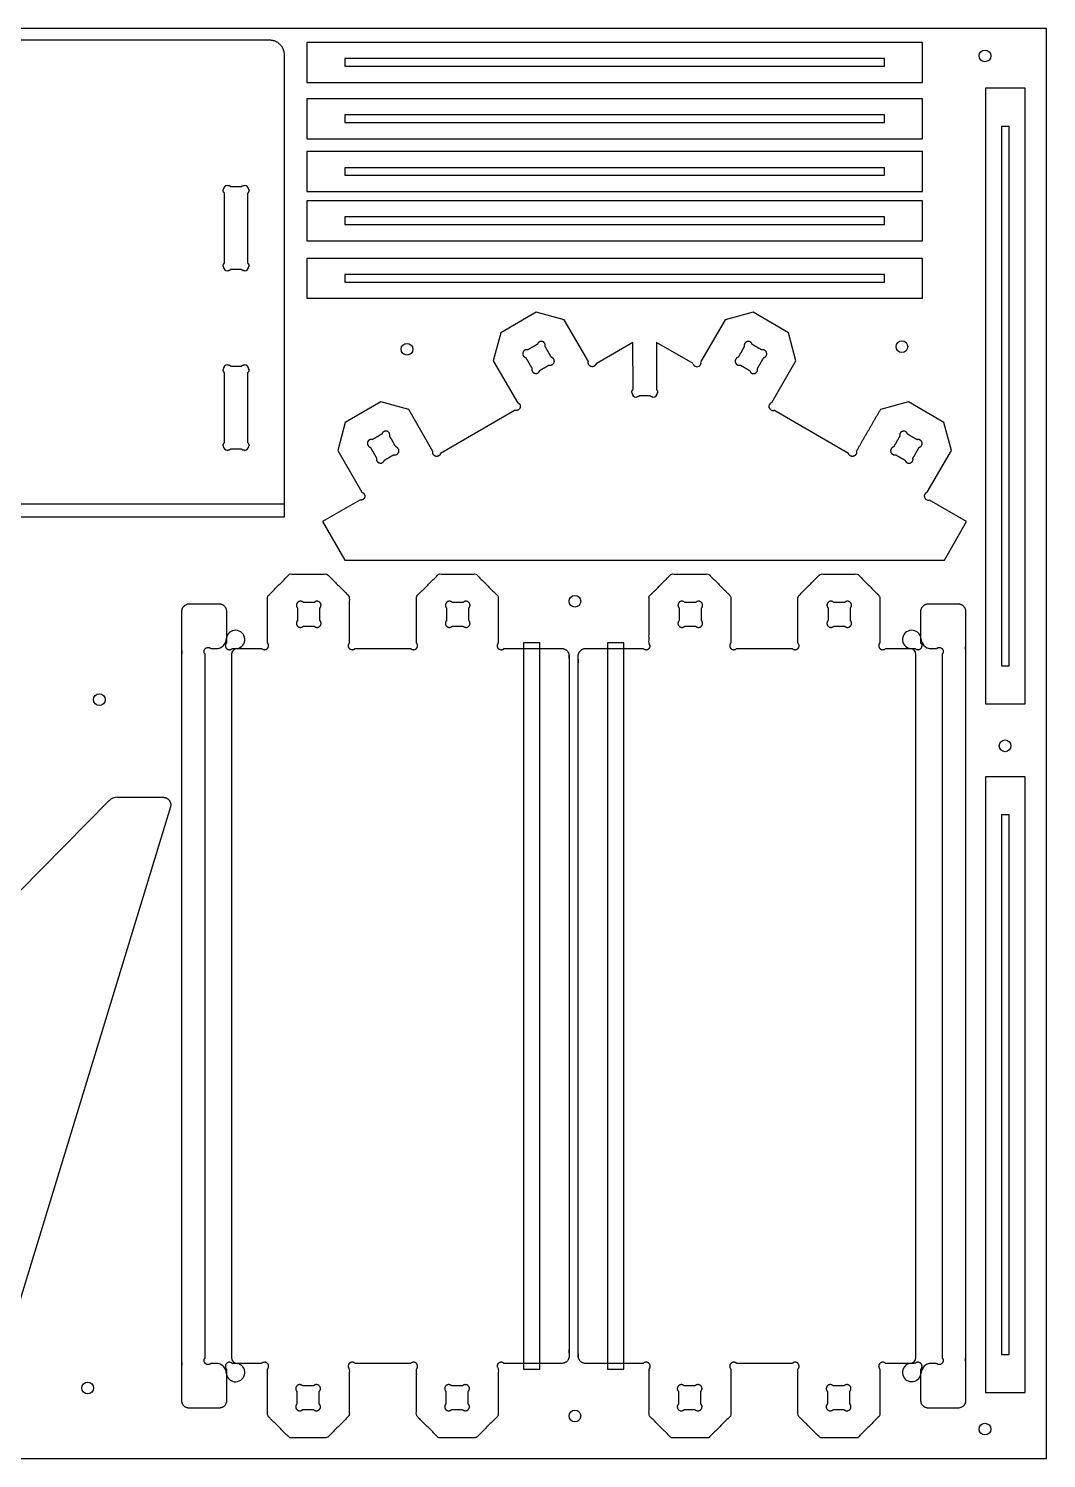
# Model space of a CAD drawing. Header units: millimetres. Extents: x 0 to 2438, y 0 to 1219.
# Drawn here: x 1571 to 2438, y 0 to 1219 of the extents above; entities that cross this region are included whole.
import ezdxf

# ---------------------------------------------------------------- set-up
doc = ezdxf.new("R2010")
doc.units = ezdxf.units.MM
doc.header["$MEASUREMENT"] = 0
for name, color, linetype, true_color in [('Angled Pocket Top', 3, 'Continuous', 0x00ff00), ('Board Fixings', 6, 'Continuous', 0xff00ff), ('Pockets 10mm', 5, 'Continuous', 0x0000ff), ('Pockets 5mm', 4, 'Continuous', 0x00ffff), ('Profile - inside', 30, 'Continuous', 0xff7f00), ('Profile - outside', 18, 'Continuous', 0x000000), ('Stock Perimeter', 1, 'Continuous', 0xff0007)]:
    doc.layers.add(name, color=color, linetype=linetype, true_color=true_color)

msp = doc.modelspace()

# ---------------------------------------------------------------- linework, layer by layer
at = {"layer": 'Angled Pocket Top'}
msp.add_line((1039.5, 814), (1788.8, 814), dxfattribs=at)
at = {"layer": 'Board Fixings'}
for centre in [(2386, 1195.9), (2315.2, 948), (1893.3, 945.8), (2036.4, 730.9), (1631, 647), (2403.2, 607.6), (1621, 60), (2036.4, 36.2), (2386, 25)]:
    msp.add_circle(centre, 5, dxfattribs=at)
at = {"layer": 'Pockets 10mm'}
for p, q in [((1721.3, 85.8), (1721.3, 685.7)), ((1726.2, 690.5), (1730.4, 690.5)), ((1743.6, 685.5), (1743.6, 86)), ((2327.1, 86), (2327.1, 685.6)), ((2340.4, 690.5), (2344.6, 690.5)), ((2349.4, 685.7), (2349.4, 85.9)), ((1730.4, 81), (1726.2, 81)), ((2344.6, 81), (2340.4, 81))]:
    msp.add_line(p, q, dxfattribs=at)
for points in [[(2006.5, 695.3), (1992.6, 695.3), (1992.6, 76.2), (2006.5, 76.2), (2006.5, 695.3)], [(2064.3, 76.2), (2078.1, 76.2), (2078.1, 695.4), (2064.3, 695.4), (2064.3, 76.2)]]:
    msp.add_lwpolyline(points, dxfattribs=at)
for centre, radius, start, end in [((1730.4, 699.5), 9, 270.0677, 360), ((1747.1, 698.3), 7.86, 280.7441, 170.7674), ((2323.6, 698.3), 7.86, 9.2326, 259.2559), ((2340.4, 699.5), 9, 180, 269.9323), ((1748.6, 685.5), 5, 90, 180), ((2322.1, 685.6), 5, 0, 90), ((1748.6, 86), 5, 180, 270), ((2322.1, 86), 5, 270, 0), ((1730.4, 72), 9, 0, 89.9323), ((1747.1, 73.2), 7.86, 189.2326, 79.2559), ((2323.6, 73.3), 7.86, 100.7441, 350.7674), ((2340.4, 72), 9, 90.0677, 180)]:
    msp.add_arc(centre, radius, start, end, dxfattribs=at)
for points, weights, knots in [([(1721.3, 685.7), (1720.3, 686.7), (1720.3, 688.1), (1720.3, 691.5), (1723.7, 691.5), (1725.1, 691.5), (1726.2, 690.5)], [0.853553390593, 0.853553446071, 1, 0.707106781187, 1, 0.853553390593, 0.853553390593], [1917.8059293, 1917.8059293, 1917.8059293, 1917.9119581, 1917.9119581, 1918.1240156, 1918.1240156, 1918.2300443, 1918.2300443, 1918.2300443]), ([(2344.6, 690.5), (2345.6, 691.5), (2347, 691.5), (2350.4, 691.5), (2350.4, 688.1), (2350.4, 686.7), (2349.4, 685.7)], [0.853553390593, 0.853553390593, 1, 0.707106781187, 1, 0.853553446071, 0.853553390593], [1317.5507014, 1317.5507014, 1317.5507014, 1317.6567302, 1317.6567302, 1317.8687877, 1317.8687877, 1317.9748164, 1317.9748164, 1317.9748164]), ([(1726.2, 81), (1725.1, 80), (1723.7, 80), (1720.3, 80), (1720.3, 83.4), (1720.3, 84.8), (1721.3, 85.8)], [0.853553390593, 0.853553390593, 1, 0.707106781187, 1, 0.853553446071, 0.853553390593], [1317.5507014, 1317.5507014, 1317.5507014, 1317.6567302, 1317.6567302, 1317.8687877, 1317.8687877, 1317.9748164, 1317.9748164, 1317.9748164]), ([(2349.4, 85.9), (2350.4, 84.9), (2350.4, 83.4), (2350.4, 80), (2347, 80), (2345.6, 80), (2344.6, 81)], [0.853553390593, 0.853553446071, 1, 0.707106781187, 1, 0.853553390593, 0.853553390593], [1917.8059293, 1917.8059293, 1917.8059293, 1917.9119581, 1917.9119581, 1918.1240156, 1918.1240156, 1918.2300443, 1918.2300443, 1918.2300443])]:
    msp.add_rational_spline(points, weights, degree=2, knots=knots, dxfattribs=at)
at = {"layer": 'Pockets 5mm'}
for points in [[(1840.4, 1187.1), (2300.4, 1187.1), (2300.4, 1193.6), (1840.4, 1193.6), (1840.4, 1187.1)], [(1840.4, 1139.1), (2300.4, 1139.1), (2300.4, 1145.6), (1840.4, 1145.6), (1840.4, 1139.1)], [(2406.7, 675.8), (2406.7, 1135.8), (2400.2, 1135.8), (2400.2, 675.8), (2406.7, 675.8)], [(1840.4, 1094.1), (2300.4, 1094.1), (2300.4, 1100.6), (1840.4, 1100.6), (1840.4, 1094.1)], [(1840.4, 1052.1), (2300.4, 1052.1), (2300.4, 1058.6), (1840.4, 1058.6), (1840.4, 1052.1)], [(1840.4, 1003.1), (2300.4, 1003.1), (2300.4, 1009.6), (1840.4, 1009.6), (1840.4, 1003.1)], [(2406.7, 88.7), (2406.7, 548.7), (2400.2, 548.7), (2400.2, 88.7), (2406.7, 88.7)]]:
    msp.add_lwpolyline(points, dxfattribs=at)
at = {"layer": 'Profile - inside'}
for centre, radius, start, end in [((1740.4, 1081.6), 3.93, 90, 180), ((1754.6, 1081.6), 3.93, 0, 90), ((13946, 1049.1), 12208.5, 179.85968, 180.14032), ((-10450.9, 1049.1), 12208.5, 359.85968, 0.14032), ((1740.4, 1016.6), 3.93, 180, 270), ((1754.6, 1016.6), 3.93, 270, 0), ((1740.4, 928.5), 3.93, 90, 180), ((1754.6, 928.5), 3.93, 0, 90), ((13946, 896), 12208.5, 179.85968, 180.14032), ((-10450.9, 896), 12208.5, 359.85968, 0.14032), ((1740.4, 863.5), 3.93, 180, 270), ((1754.6, 863.5), 3.93, 270, 360)]:
    msp.add_arc(centre, radius, start, end, dxfattribs=at)
for points, weights in [([(1740.4, 1085.5), (1742.1, 1085.5), (1743, 1084.5)], [1, 0.853553390593, 0.853553390593]), ([(1752, 1084.5), (1753, 1085.5), (1754.6, 1085.5)], [0.853553390593, 0.853553390593, 1]), ([(1737.6, 1079), (1736.5, 1080), (1736.5, 1081.6)], [0.853553390593, 0.853553390593, 1]), ([(1758.6, 1081.6), (1758.6, 1080), (1757.5, 1079)], [1, 0.853553390593, 0.853553390593]), ([(1736.5, 1016.6), (1736.5, 1018.2), (1737.6, 1019.2)], [1, 0.853553390593, 0.853553390593]), ([(1743, 1013.8), (1742.1, 1012.7), (1740.4, 1012.7)], [0.853553390593, 0.853553390593, 1]), ([(1754.6, 1012.7), (1753, 1012.7), (1752, 1013.8)], [1, 0.853553390593, 0.853553390593]), ([(1757.5, 1019.2), (1758.6, 1018.2), (1758.6, 1016.6)], [0.853553390593, 0.853553390593, 1]), ([(1737.6, 925.9), (1736.5, 926.9), (1736.5, 928.5)], [0.853553390593, 0.853553390593, 1]), ([(1740.4, 932.4), (1742.1, 932.4), (1743, 931.4)], [1, 0.853553390593, 0.853553390593]), ([(1752, 931.4), (1753, 932.4), (1754.6, 932.4)], [0.853553390593, 0.853553390593, 1]), ([(1758.6, 928.5), (1758.6, 926.9), (1757.5, 925.9)], [1, 0.853553390593, 0.853553390593]), ([(1736.5, 863.5), (1736.5, 865.1), (1737.6, 866.1)], [1, 0.853553390593, 0.853553390593]), ([(1757.5, 866.1), (1758.6, 865.1), (1758.6, 863.5)], [0.853553390593, 0.853553390593, 1]), ([(1743, 860.7), (1742.1, 859.6), (1740.4, 859.6)], [0.853553390593, 0.853553390593, 1]), ([(1754.6, 859.6), (1753, 859.6), (1752, 860.7)], [1, 0.853553390593, 0.853553390593])]:
    msp.add_rational_spline(points, weights, degree=2, dxfattribs=at)
for points in [[(1743, 1084.5), (1747.5, 1084.5), (1752, 1084.5)], [(1752, 1013.8), (1747.5, 1013.7), (1743, 1013.8)], [(1743, 931.4), (1747.5, 931.4), (1752, 931.4)], [(1752, 860.7), (1747.5, 860.6), (1743, 860.7)]]:
    msp.add_open_spline(points, degree=2, dxfattribs=at)
for points, weights, knots in [([(2006.4, 927.7), (2005.8, 925.1), (2003.1, 925.1), (1999.7, 925.1), (1999.7, 928.6), (1999.7, 929), (1999.8, 929.5), (1997.2, 934.1), (1994.5, 938.7), (1992, 939.3), (1992, 942), (1992, 945.4), (1995.4, 945.4), (1995.9, 945.4), (1996.3, 945.3), (2000.3, 947.6), (2004.4, 950), (2005.1, 952.5), (2007.7, 952.5), (2011.1, 952.5), (2011.1, 949.1), (2011.1, 948.6), (2011, 948.2), (2013.7, 943.6), (2016.3, 939), (2018.9, 938.3), (2018.9, 935.7), (2018.9, 932.2), (2015.4, 932.2), (2015, 932.2), (2014.5, 932.4), (2010.5, 930), (2006.4, 927.7)], [0.914869486848, 0.758792985367, 1, 0.707106781187, 1, 0.948313839792, 0.914869543755, 0.914869543755, 0.914869543755, 0.75879294122, 0.999999999881, 0.707106781103, 0.999999999881, 0.948313795623, 0.914869486631, 0.914869486631, 0.914869486631, 0.758792985187, 0.999999999763, 0.707106781019, 0.999999999763, 0.948313839567, 0.914869543538, 0.914869543538, 0.914869543538, 0.75879294104, 0.999999999644, 0.707106780935, 0.999999999644, 0.948313795398, 0.914869486414, 0.914869486414, 0.914869486414], [-0.810809, -0.810809, -0.810809, -0.636173, -0.636173, -0.424115, -0.424115, -0.386694, -0.386694, 0.031469, 0.031469, 0.206105, 0.206105, 0.418162, 0.418162, 0.455584, 0.455584, 0.823746, 0.823746, 0.998382, 0.998382, 1.21044, 1.21044, 1.247861, 1.247861, 1.666023, 1.666023, 1.840659, 1.840659, 2.052717, 2.052717, 2.090138, 2.090138, 2.4583, 2.4583, 2.4583]), ([(2006.4, 927.7), (2005.8, 925.1), (2003.1, 925.1), (1999.7, 925.1), (1999.7, 928.6), (1999.7, 929), (1999.8, 929.5), (1997.2, 934.1), (1994.5, 938.7), (1992, 939.3), (1992, 942), (1992, 945.4), (1995.4, 945.4), (1995.9, 945.4), (1996.3, 945.3), (2000.3, 947.6), (2004.4, 950), (2005.1, 952.5), (2007.7, 952.5), (2011.1, 952.5), (2011.1, 949.1), (2011.1, 948.6), (2011, 948.2), (2013.7, 943.6), (2016.3, 939), (2018.9, 938.3), (2018.9, 935.7), (2018.9, 932.2), (2015.4, 932.2), (2015, 932.2), (2014.5, 932.4), (2010.5, 930), (2006.4, 927.7)], [0.914869486848, 0.758792985367, 1, 0.707106781187, 1, 0.948313839792, 0.914869543755, 0.914869543755, 0.914869543755, 0.75879294122, 0.999999999881, 0.707106781103, 0.999999999881, 0.948313795623, 0.914869486631, 0.914869486631, 0.914869486631, 0.758792985187, 0.999999999763, 0.707106781019, 0.999999999763, 0.948313839567, 0.914869543538, 0.914869543538, 0.914869543538, 0.75879294104, 0.999999999644, 0.707106780935, 0.999999999644, 0.948313795398, 0.914869486414, 0.914869486414, 0.914869486414], [-0.810809, -0.810809, -0.810809, -0.636173, -0.636173, -0.424115, -0.424115, -0.386694, -0.386694, 0.031469, 0.031469, 0.206105, 0.206105, 0.418162, 0.418162, 0.455584, 0.455584, 0.823746, 0.823746, 0.998382, 0.998382, 1.21044, 1.21044, 1.247861, 1.247861, 1.666023, 1.666023, 1.840659, 1.840659, 2.052717, 2.052717, 2.090138, 2.090138, 2.4583, 2.4583, 2.4583]), ([(2177.4, 932.3), (2177, 932.1), (2176.5, 932.1), (2173.1, 932.1), (2173.1, 935.6), (2173.1, 938.2), (2175.6, 938.9), (2178.3, 943.5), (2180.9, 948.1), (2180.8, 948.5), (2180.8, 949), (2180.8, 952.4), (2184.3, 952.4), (2186.9, 952.4), (2187.6, 949.9), (2191.6, 947.5), (2195.7, 945.2), (2196.1, 945.3), (2196.6, 945.3), (2200, 945.3), (2200, 941.9), (2200, 939.2), (2197.4, 938.6), (2194.8, 934), (2192.1, 929.4), (2192.2, 928.9), (2192.2, 928.5), (2192.2, 925), (2188.8, 925), (2186.2, 925), (2185.5, 927.6), (2181.5, 929.9), (2177.4, 932.3)], [0.91482014996, 0.948275664524, 1, 0.707106781187, 1, 0.758831160664, 0.914820093039, 0.914820093039, 0.914820093039, 0.948275620551, 1.00000000012, 0.70710678127, 1.00000000012, 0.758831116669, 0.914820150176, 0.914820150176, 0.914820150176, 0.948275664748, 1.00000000024, 0.707106781353, 1.00000000024, 0.758831160843, 0.914820093255, 0.914820093255, 0.914820093255, 0.948275620774, 1.00000000035, 0.707106781437, 1.00000000035, 0.758831116848, 0.914820150392, 0.914820150392, 0.914820150392], [-0.673621, -0.673621, -0.673621, -0.636173, -0.636173, -0.424115, -0.424115, -0.249506, -0.249506, 0.168656, 0.168656, 0.206105, 0.206105, 0.418162, 0.418162, 0.592771, 0.592771, 0.960933, 0.960933, 0.998382, 0.998382, 1.21044, 1.21044, 1.385048, 1.385048, 1.80321, 1.80321, 1.840659, 1.840659, 2.052717, 2.052717, 2.227325, 2.227325, 2.595488, 2.595488, 2.595488]), ([(2177.4, 932.3), (2177, 932.1), (2176.5, 932.1), (2173.1, 932.1), (2173.1, 935.6), (2173.1, 938.2), (2175.6, 938.9), (2178.3, 943.5), (2180.9, 948.1), (2180.8, 948.5), (2180.8, 949), (2180.8, 952.4), (2184.3, 952.4), (2186.9, 952.4), (2187.6, 949.9), (2191.6, 947.5), (2195.7, 945.2), (2196.1, 945.3), (2196.6, 945.3), (2200, 945.3), (2200, 941.9), (2200, 939.2), (2197.4, 938.6), (2194.8, 934), (2192.1, 929.4), (2192.2, 928.9), (2192.2, 928.5), (2192.2, 925), (2188.8, 925), (2186.2, 925), (2185.5, 927.6), (2181.5, 929.9), (2177.4, 932.3)], [0.91482014996, 0.948275664524, 1, 0.707106781187, 1, 0.758831160664, 0.914820093039, 0.914820093039, 0.914820093039, 0.948275620551, 1.00000000012, 0.70710678127, 1.00000000012, 0.758831116669, 0.914820150176, 0.914820150176, 0.914820150176, 0.948275664748, 1.00000000024, 0.707106781353, 1.00000000024, 0.758831160843, 0.914820093255, 0.914820093255, 0.914820093255, 0.948275620774, 1.00000000035, 0.707106781437, 1.00000000035, 0.758831116848, 0.914820150392, 0.914820150392, 0.914820150392], [-0.673621, -0.673621, -0.673621, -0.636173, -0.636173, -0.424115, -0.424115, -0.249506, -0.249506, 0.168656, 0.168656, 0.206105, 0.206105, 0.418162, 0.418162, 0.592771, 0.592771, 0.960933, 0.960933, 0.998382, 0.998382, 1.21044, 1.21044, 1.385048, 1.385048, 1.80321, 1.80321, 1.840659, 1.840659, 2.052717, 2.052717, 2.227325, 2.227325, 2.595488, 2.595488, 2.595488]), ([(1874, 851.2), (1873.3, 848.7), (1870.7, 848.7), (1867.2, 848.7), (1867.2, 852.1), (1867.2, 852.5), (1867.3, 853), (1864.7, 857.6), (1862, 862.2), (1859.5, 862.8), (1859.5, 865.5), (1859.5, 868.9), (1862.9, 868.9), (1863.4, 868.9), (1863.8, 868.8), (1867.9, 871.1), (1871.9, 873.5), (1872.6, 876), (1875.2, 876), (1878.7, 876), (1878.7, 872.6), (1878.7, 872.1), (1878.5, 871.7), (1881.2, 867.1), (1883.8, 862.5), (1886.4, 861.8), (1886.4, 859.2), (1886.4, 855.8), (1883, 855.8), (1882.5, 855.8), (1882.1, 855.9), (1878, 853.5), (1874, 851.2)], [0.914850751442, 0.758807463705, 1, 0.707106781187, 1, 0.948299361465, 0.914850808354, 0.914850808354, 0.914850808354, 0.758807419548, 0.999999999882, 0.707106781103, 0.999999999882, 0.948299317285, 0.914850751226, 0.914850751226, 0.914850751226, 0.758807463525, 0.999999999763, 0.707106781019, 0.999999999763, 0.948299361241, 0.914850808138, 0.914850808138, 0.914850808138, 0.758807419368, 0.999999999645, 0.707106780935, 0.999999999645, 0.948299317061, 0.914850751009, 0.914850751009, 0.914850751009], [-0.810798, -0.810798, -0.810798, -0.636173, -0.636173, -0.424115, -0.424115, -0.386683, -0.386683, 0.031479, 0.031479, 0.206105, 0.206105, 0.418162, 0.418162, 0.455594, 0.455594, 0.823756, 0.823756, 0.998382, 0.998382, 1.21044, 1.21044, 1.247871, 1.247871, 1.666034, 1.666034, 1.840659, 1.840659, 2.052717, 2.052717, 2.090149, 2.090149, 2.458311, 2.458311, 2.458311]), ([(1874, 851.2), (1873.3, 848.7), (1870.7, 848.7), (1867.2, 848.7), (1867.2, 852.1), (1867.2, 852.5), (1867.3, 853), (1864.7, 857.6), (1862, 862.2), (1859.5, 862.8), (1859.5, 865.5), (1859.5, 868.9), (1862.9, 868.9), (1863.4, 868.9), (1863.8, 868.8), (1867.9, 871.1), (1871.9, 873.5), (1872.6, 876), (1875.2, 876), (1878.7, 876), (1878.7, 872.6), (1878.7, 872.1), (1878.5, 871.7), (1881.2, 867.1), (1883.8, 862.5), (1886.4, 861.8), (1886.4, 859.2), (1886.4, 855.8), (1883, 855.8), (1882.5, 855.8), (1882.1, 855.9), (1878, 853.5), (1874, 851.2)], [0.914850751442, 0.758807463705, 1, 0.707106781187, 1, 0.948299361465, 0.914850808354, 0.914850808354, 0.914850808354, 0.758807419548, 0.999999999882, 0.707106781103, 0.999999999882, 0.948299317285, 0.914850751226, 0.914850751226, 0.914850751226, 0.758807463525, 0.999999999763, 0.707106781019, 0.999999999763, 0.948299361241, 0.914850808138, 0.914850808138, 0.914850808138, 0.758807419368, 0.999999999645, 0.707106780935, 0.999999999645, 0.948299317061, 0.914850751009, 0.914850751009, 0.914850751009], [-0.810798, -0.810798, -0.810798, -0.636173, -0.636173, -0.424115, -0.424115, -0.386683, -0.386683, 0.031479, 0.031479, 0.206105, 0.206105, 0.418162, 0.418162, 0.455594, 0.455594, 0.823756, 0.823756, 0.998382, 0.998382, 1.21044, 1.21044, 1.247871, 1.247871, 1.666034, 1.666034, 1.840659, 1.840659, 2.052717, 2.052717, 2.090149, 2.090149, 2.458311, 2.458311, 2.458311]), ([(2309.9, 855.8), (2309.5, 855.7), (2309, 855.7), (2305.6, 855.7), (2305.6, 859.1), (2305.6, 861.7), (2308.1, 862.4), (2310.8, 867), (2313.4, 871.6), (2313.3, 872), (2313.3, 872.5), (2313.3, 875.9), (2316.7, 875.9), (2319.4, 875.9), (2320, 873.4), (2324.1, 871), (2328.1, 868.7), (2328.6, 868.8), (2329, 868.8), (2332.5, 868.8), (2332.5, 865.4), (2332.5, 862.7), (2329.9, 862.1), (2327.3, 857.5), (2324.6, 852.9), (2324.7, 852.4), (2324.7, 852), (2324.7, 848.6), (2321.3, 848.6), (2318.7, 848.6), (2318, 851.1), (2313.9, 853.4), (2309.9, 855.8)], [0.914798710914, 0.948259090015, 1, 0.707106781187, 1, 0.758847735186, 0.914798653987, 0.914798653987, 0.914798653987, 0.948259046029, 1.00000000012, 0.70710678127, 1.00000000012, 0.758847691177, 0.914798711129, 0.914798711129, 0.914798711129, 0.948259090238, 1.00000000024, 0.707106781353, 1.00000000024, 0.758847735364, 0.914798654202, 0.914798654202, 0.914798654202, 0.948259046253, 1.00000000035, 0.707106781436, 1.00000000035, 0.758847691356, 0.914798711345, 0.914798711345, 0.914798711345], [-0.673633, -0.673633, -0.673633, -0.636173, -0.636173, -0.424115, -0.424115, -0.249518, -0.249518, 0.168644, 0.168644, 0.206105, 0.206105, 0.418162, 0.418162, 0.592759, 0.592759, 0.960921, 0.960921, 0.998382, 0.998382, 1.21044, 1.21044, 1.385036, 1.385036, 1.803198, 1.803198, 1.840659, 1.840659, 2.052717, 2.052717, 2.227313, 2.227313, 2.595476, 2.595476, 2.595476]), ([(2309.9, 855.8), (2309.5, 855.7), (2309, 855.7), (2305.6, 855.7), (2305.6, 859.1), (2305.6, 861.7), (2308.1, 862.4), (2310.8, 867), (2313.4, 871.6), (2313.3, 872), (2313.3, 872.5), (2313.3, 875.9), (2316.7, 875.9), (2319.4, 875.9), (2320, 873.4), (2324.1, 871), (2328.1, 868.7), (2328.6, 868.8), (2329, 868.8), (2332.5, 868.8), (2332.5, 865.4), (2332.5, 862.7), (2329.9, 862.1), (2327.3, 857.5), (2324.6, 852.9), (2324.7, 852.4), (2324.7, 852), (2324.7, 848.6), (2321.3, 848.6), (2318.7, 848.6), (2318, 851.1), (2313.9, 853.4), (2309.9, 855.8)], [0.914798710914, 0.948259090015, 1, 0.707106781187, 1, 0.758847735186, 0.914798653987, 0.914798653987, 0.914798653987, 0.948259046029, 1.00000000012, 0.70710678127, 1.00000000012, 0.758847691177, 0.914798711129, 0.914798711129, 0.914798711129, 0.948259090238, 1.00000000024, 0.707106781353, 1.00000000024, 0.758847735364, 0.914798654202, 0.914798654202, 0.914798654202, 0.948259046253, 1.00000000035, 0.707106781436, 1.00000000035, 0.758847691356, 0.914798711345, 0.914798711345, 0.914798711345], [-0.673633, -0.673633, -0.673633, -0.636173, -0.636173, -0.424115, -0.424115, -0.249518, -0.249518, 0.168644, 0.168644, 0.206105, 0.206105, 0.418162, 0.418162, 0.592759, 0.592759, 0.960921, 0.960921, 0.998382, 0.998382, 1.21044, 1.21044, 1.385036, 1.385036, 1.803198, 1.803198, 1.840659, 1.840659, 2.052717, 2.052717, 2.227313, 2.227313, 2.595476, 2.595476, 2.595476]), ([(1799, 712), (1799, 713.5), (1800, 714.5), (1800, 719.8), (1800, 725.1), (1799, 726.1), (1799, 727.5), (1799, 730.9), (1802.4, 730.9), (1803.8, 730.9), (1804.8, 729.9), (1809.5, 729.9), (1814.2, 729.9), (1815.2, 730.9), (1816.6, 730.9), (1820, 730.9), (1820, 727.5), (1820, 726.1), (1819, 725.1), (1819, 719.8), (1819, 714.5), (1820, 713.5), (1820, 712), (1820, 708.6), (1816.6, 708.6), (1815.2, 708.6), (1814.2, 709.6), (1809.5, 709.6), (1804.8, 709.6), (1803.8, 708.6), (1802.4, 708.6), (1799, 708.6), (1799, 712)], [1, 0.853553446071, 0.853553390593, 0.853553390593, 0.853553390593, 0.853553328908, 1, 0.707106781187, 1, 0.853553385453, 0.853553390593, 0.853553390593, 0.853553390593, 0.853553430649, 1, 0.707106781187, 1, 0.85355344093, 0.853553390593, 0.853553390593, 0.853553390593, 0.853553370031, 1, 0.707106781187, 1, 0.853553390593, 0.853553390593, 0.853553390593, 0.853553390593, 0.853553390593, 1, 0.707106781187, 1], [-0.84823, -0.84823, -0.84823, -0.742201, -0.742201, -0.324039, -0.324039, -0.21801, -0.21801, -0.005953, -0.005953, 0.100076, 0.100076, 0.468238, 0.468238, 0.574267, 0.574267, 0.786325, 0.786325, 0.892353, 0.892353, 1.310516, 1.310516, 1.416544, 1.416544, 1.628602, 1.628602, 1.734631, 1.734631, 2.102793, 2.102793, 2.208822, 2.208822, 2.420879, 2.420879, 2.420879]), ([(1926, 712), (1926, 713.5), (1927, 714.5), (1927, 719.8), (1927, 725.1), (1926, 726.1), (1926, 727.5), (1926, 730.9), (1929.4, 730.9), (1930.8, 730.9), (1931.8, 729.9), (1936.5, 729.9), (1941.2, 729.9), (1942.2, 730.9), (1943.6, 730.9), (1947, 730.9), (1947, 727.5), (1947, 726.1), (1946, 725.1), (1946, 719.8), (1946, 714.5), (1947, 713.5), (1947, 712), (1947, 708.6), (1943.6, 708.6), (1942.2, 708.6), (1941.2, 709.6), (1936.5, 709.6), (1931.8, 709.6), (1930.8, 708.6), (1929.4, 708.6), (1926, 708.6), (1926, 712)], [1, 0.853553446071, 0.853553390593, 0.853553390593, 0.853553390593, 0.853553328908, 1, 0.707106781187, 1, 0.853553385453, 0.853553390593, 0.853553390593, 0.853553390593, 0.853553430649, 1, 0.707106781187, 1, 0.85355344093, 0.853553390593, 0.853553390593, 0.853553390593, 0.853553370031, 1, 0.707106781187, 1, 0.853553390593, 0.853553390593, 0.853553390593, 0.853553390593, 0.853553390593, 1, 0.707106781187, 1], [-0.84823, -0.84823, -0.84823, -0.742201, -0.742201, -0.324039, -0.324039, -0.21801, -0.21801, -0.005953, -0.005953, 0.100076, 0.100076, 0.468238, 0.468238, 0.574267, 0.574267, 0.786325, 0.786325, 0.892353, 0.892353, 1.310516, 1.310516, 1.416544, 1.416544, 1.628602, 1.628602, 1.734631, 1.734631, 2.102793, 2.102793, 2.208822, 2.208822, 2.420879, 2.420879, 2.420879]), ([(2130.1, 709.6), (2129.1, 708.6), (2127.7, 708.6), (2124.3, 708.6), (2124.3, 712), (2124.3, 713.5), (2125.3, 714.5), (2125.3, 719.8), (2125.3, 725.1), (2124.3, 726.1), (2124.3, 727.5), (2124.3, 730.9), (2127.7, 730.9), (2129.1, 730.9), (2130.1, 729.9), (2134.8, 729.9), (2139.5, 729.9), (2140.5, 730.9), (2141.9, 730.9), (2145.3, 730.9), (2145.3, 727.5), (2145.3, 726.1), (2144.3, 725.1), (2144.3, 719.8), (2144.3, 714.5), (2145.3, 713.5), (2145.3, 712), (2145.3, 708.6), (2141.9, 708.6), (2140.5, 708.6), (2139.5, 709.6), (2134.8, 709.6), (2130.1, 709.6)], [0.853553390593, 0.853553430649, 1, 0.707106781187, 1, 0.85355344093, 0.853553390593, 0.853553390593, 0.853553390593, 0.853553370031, 1, 0.707106781187, 1, 0.853553390593, 0.853553390593, 0.853553390593, 0.853553390593, 0.853553390593, 1, 0.707106781187, 1, 0.853553446071, 0.853553390593, 0.853553390593, 0.853553390593, 0.853553328908, 1, 0.707106781187, 1, 0.853553385453, 0.853553390593, 0.853553390593, 0.853553390593], [-0.742201, -0.742201, -0.742201, -0.636173, -0.636173, -0.424115, -0.424115, -0.318086, -0.318086, 0.100076, 0.100076, 0.206105, 0.206105, 0.418162, 0.418162, 0.524191, 0.524191, 0.892353, 0.892353, 0.998382, 0.998382, 1.21044, 1.21044, 1.316468, 1.316468, 1.734631, 1.734631, 1.840659, 1.840659, 2.052717, 2.052717, 2.158746, 2.158746, 2.526908, 2.526908, 2.526908]), ([(2257.1, 709.6), (2256.1, 708.6), (2254.7, 708.6), (2251.3, 708.6), (2251.3, 712), (2251.3, 713.5), (2252.3, 714.5), (2252.3, 719.8), (2252.3, 725.1), (2251.3, 726.1), (2251.3, 727.5), (2251.3, 730.9), (2254.7, 730.9), (2256.1, 730.9), (2257.1, 729.9), (2261.8, 729.9), (2266.5, 729.9), (2267.5, 730.9), (2268.9, 730.9), (2272.3, 730.9), (2272.3, 727.5), (2272.3, 726.1), (2271.3, 725.1), (2271.3, 719.8), (2271.3, 714.5), (2272.3, 713.5), (2272.3, 712), (2272.3, 708.6), (2268.9, 708.6), (2267.5, 708.6), (2266.5, 709.6), (2261.8, 709.6), (2257.1, 709.6)], [0.853553390593, 0.853553430649, 1, 0.707106781187, 1, 0.85355344093, 0.853553390593, 0.853553390593, 0.853553390593, 0.853553370032, 1, 0.707106781187, 1, 0.853553390593, 0.853553390593, 0.853553390593, 0.853553390593, 0.853553390593, 1, 0.707106781187, 1, 0.853553446071, 0.853553390593, 0.853553390593, 0.853553390593, 0.853553328908, 1, 0.707106781187, 1, 0.853553385453, 0.853553390593, 0.853553390593, 0.853553390593], [-0.742201, -0.742201, -0.742201, -0.636173, -0.636173, -0.424115, -0.424115, -0.318086, -0.318086, 0.100076, 0.100076, 0.206105, 0.206105, 0.418162, 0.418162, 0.524191, 0.524191, 0.892353, 0.892353, 0.998382, 0.998382, 1.21044, 1.21044, 1.316468, 1.316468, 1.734631, 1.734631, 1.840659, 1.840659, 2.052717, 2.052717, 2.158746, 2.158746, 2.526908, 2.526908, 2.526908]), ([(1813.6, 61.9), (1814.6, 62.9), (1816, 62.9), (1819.5, 62.9), (1819.5, 59.5), (1819.5, 58.1), (1818.5, 57.1), (1818.5, 51.8), (1818.5, 46.4), (1819.5, 45.4), (1819.5, 44), (1819.5, 40.6), (1816, 40.6), (1814.6, 40.6), (1813.6, 41.6), (1808.9, 41.6), (1804.3, 41.6), (1803.2, 40.6), (1801.8, 40.6), (1798.4, 40.6), (1798.4, 44), (1798.4, 45.4), (1799.4, 46.4), (1799.4, 51.8), (1799.4, 57.1), (1798.4, 58.1), (1798.4, 59.5), (1798.4, 62.9), (1801.8, 62.9), (1803.2, 62.9), (1804.3, 61.9), (1808.9, 61.9), (1813.6, 61.9)], [0.853553390593, 0.853553430649, 1, 0.707106781187, 1, 0.85355344093, 0.853553390593, 0.853553390593, 0.853553390593, 0.853553370032, 1, 0.707106781187, 1, 0.853553390593, 0.853553390593, 0.853553390593, 0.853553390593, 0.853553390593, 1, 0.707106781187, 1, 0.853553446071, 0.853553390593, 0.853553390593, 0.853553390593, 0.853553328908, 1, 0.707106781187, 1, 0.853553385453, 0.853553390593, 0.853553390593, 0.853553390593], [-0.742201, -0.742201, -0.742201, -0.636173, -0.636173, -0.424115, -0.424115, -0.318086, -0.318086, 0.100076, 0.100076, 0.206105, 0.206105, 0.418162, 0.418162, 0.524191, 0.524191, 0.892353, 0.892353, 0.998382, 0.998382, 1.21044, 1.21044, 1.316468, 1.316468, 1.734631, 1.734631, 1.840659, 1.840659, 2.052717, 2.052717, 2.158746, 2.158746, 2.526908, 2.526908, 2.526908]), ([(1940.6, 61.9), (1941.6, 62.9), (1943, 62.9), (1946.5, 62.9), (1946.5, 59.5), (1946.5, 58.1), (1945.5, 57.1), (1945.5, 51.8), (1945.5, 46.4), (1946.5, 45.4), (1946.5, 44), (1946.5, 40.6), (1943, 40.6), (1941.6, 40.6), (1940.6, 41.6), (1935.9, 41.6), (1931.3, 41.6), (1930.2, 40.6), (1928.8, 40.6), (1925.4, 40.6), (1925.4, 44), (1925.4, 45.4), (1926.4, 46.4), (1926.4, 51.8), (1926.4, 57.1), (1925.4, 58.1), (1925.4, 59.5), (1925.4, 62.9), (1928.8, 62.9), (1930.2, 62.9), (1931.3, 61.9), (1935.9, 61.9), (1940.6, 61.9)], [0.853553390593, 0.853553430649, 1, 0.707106781187, 1, 0.85355344093, 0.853553390593, 0.853553390593, 0.853553390593, 0.853553370031, 1, 0.707106781187, 1, 0.853553390593, 0.853553390593, 0.853553390593, 0.853553390593, 0.853553390593, 1, 0.707106781187, 1, 0.853553446071, 0.853553390593, 0.853553390593, 0.853553390593, 0.853553328908, 1, 0.707106781187, 1, 0.853553385453, 0.853553390593, 0.853553390593, 0.853553390593], [-0.742201, -0.742201, -0.742201, -0.636173, -0.636173, -0.424115, -0.424115, -0.318086, -0.318086, 0.100076, 0.100076, 0.206105, 0.206105, 0.418162, 0.418162, 0.524191, 0.524191, 0.892353, 0.892353, 0.998382, 0.998382, 1.21044, 1.21044, 1.316468, 1.316468, 1.734631, 1.734631, 1.840659, 1.840659, 2.052717, 2.052717, 2.158746, 2.158746, 2.526908, 2.526908, 2.526908]), ([(2144.8, 59.5), (2144.8, 58.1), (2143.8, 57.1), (2143.8, 51.8), (2143.8, 46.4), (2144.8, 45.4), (2144.8, 44), (2144.8, 40.6), (2141.3, 40.6), (2139.9, 40.6), (2138.9, 41.6), (2134.2, 41.6), (2129.6, 41.6), (2128.5, 40.6), (2127.1, 40.6), (2123.7, 40.6), (2123.7, 44), (2123.7, 45.4), (2124.7, 46.4), (2124.7, 51.8), (2124.7, 57.1), (2123.7, 58.1), (2123.7, 59.5), (2123.7, 62.9), (2127.1, 62.9), (2128.5, 62.9), (2129.6, 61.9), (2134.2, 61.9), (2138.9, 61.9), (2139.9, 62.9), (2141.3, 62.9), (2144.8, 62.9), (2144.8, 59.5)], [1, 0.853553446071, 0.853553390593, 0.853553390593, 0.853553390593, 0.853553328908, 1, 0.707106781187, 1, 0.853553385453, 0.853553390593, 0.853553390593, 0.853553390593, 0.853553430649, 1, 0.707106781187, 1, 0.85355344093, 0.853553390593, 0.853553390593, 0.853553390593, 0.853553370031, 1, 0.707106781187, 1, 0.853553390593, 0.853553390593, 0.853553390593, 0.853553390593, 0.853553390593, 1, 0.707106781187, 1], [-0.84823, -0.84823, -0.84823, -0.742201, -0.742201, -0.324039, -0.324039, -0.21801, -0.21801, -0.005953, -0.005953, 0.100076, 0.100076, 0.468238, 0.468238, 0.574267, 0.574267, 0.786325, 0.786325, 0.892353, 0.892353, 1.310516, 1.310516, 1.416544, 1.416544, 1.628602, 1.628602, 1.734631, 1.734631, 2.102793, 2.102793, 2.208822, 2.208822, 2.420879, 2.420879, 2.420879]), ([(2271.8, 59.5), (2271.8, 58.1), (2270.8, 57.1), (2270.8, 51.8), (2270.8, 46.4), (2271.8, 45.4), (2271.8, 44), (2271.8, 40.6), (2268.3, 40.6), (2266.9, 40.6), (2265.9, 41.6), (2261.2, 41.6), (2256.6, 41.6), (2255.5, 40.6), (2254.1, 40.6), (2250.7, 40.6), (2250.7, 44), (2250.7, 45.4), (2251.7, 46.4), (2251.7, 51.8), (2251.7, 57.1), (2250.7, 58.1), (2250.7, 59.5), (2250.7, 62.9), (2254.1, 62.9), (2255.5, 62.9), (2256.6, 61.9), (2261.2, 61.9), (2265.9, 61.9), (2266.9, 62.9), (2268.3, 62.9), (2271.8, 62.9), (2271.8, 59.5)], [1, 0.853553446071, 0.853553390593, 0.853553390593, 0.853553390593, 0.853553328908, 1, 0.707106781187, 1, 0.853553385453, 0.853553390593, 0.853553390593, 0.853553390593, 0.853553430649, 1, 0.707106781187, 1, 0.85355344093, 0.853553390593, 0.853553390593, 0.853553390593, 0.853553370031, 1, 0.707106781187, 1, 0.853553390593, 0.853553390593, 0.853553390593, 0.853553390593, 0.853553390593, 1, 0.707106781187, 1], [-0.84823, -0.84823, -0.84823, -0.742201, -0.742201, -0.324039, -0.324039, -0.21801, -0.21801, -0.005953, -0.005953, 0.100076, 0.100076, 0.468238, 0.468238, 0.574267, 0.574267, 0.786325, 0.786325, 0.892353, 0.892353, 1.310516, 1.310516, 1.416544, 1.416544, 1.628602, 1.628602, 1.734631, 1.734631, 2.102793, 2.102793, 2.208822, 2.208822, 2.420879, 2.420879, 2.420879])]:
    msp.add_rational_spline(points, weights, degree=2, knots=knots, dxfattribs=at)
at = {"layer": 'Profile - outside'}
for p, q in [((1776.1, 1209.3), (1052.2, 1209.3)), ((1788.8, 819.4), (1788.8, 1196.6)), ((2003.5, 977.3), (1973.2, 959.8)), ((2003.5, 977.3), (1973.2, 959.8)), ((2027.3, 970.9), (2003.5, 977.3)), ((2027.3, 970.9), (2003.5, 977.3)), ((2188.3, 977.3), (2164.4, 970.9)), ((2188.3, 977.3), (2164.4, 970.9)), ((2218.6, 959.8), (2188.3, 977.3)), ((2218.6, 959.8), (2188.3, 977.3)), ((2047.9, 935.2), (2027.3, 970.9)), ((2047.9, 935.2), (2027.3, 970.9)), ((2164.4, 970.9), (2143.9, 935.2)), ((2164.4, 970.9), (2143.9, 935.2)), ((1973.2, 959.8), (1966.8, 936)), ((1973.2, 959.8), (1966.8, 936)), ((2085.9, 951.5), (2054.5, 933.4)), ((2085.9, 951.5), (2054.5, 933.4)), ((2086, 911.5), (2085.9, 951.5)), ((2086, 911.5), (2085.9, 951.5)), ((2105.9, 951.5), (2105.9, 911.5)), ((2137.2, 933.5), (2105.9, 951.5)), ((2105.9, 951.5), (2105.9, 911.5)), ((2137.2, 933.5), (2105.9, 951.5)), ((2224.9, 936), (2218.6, 959.8)), ((2224.9, 936), (2218.6, 959.8)), ((1966.8, 936), (1987.4, 900.3)), ((1966.8, 936), (1987.4, 900.3)), ((2204.4, 900.3), (2224.9, 936)), ((2204.4, 900.3), (2224.9, 936)), ((2100.4, 906.1), (2091.4, 906.1)), ((2100.4, 906.1), (2091.4, 906.1)), ((1870.9, 900.8), (1840.6, 883.4)), ((1870.9, 900.8), (1840.6, 883.4)), ((1894.7, 894.4), (1870.9, 900.8)), ((1894.7, 894.4), (1870.9, 900.8)), ((1915.3, 858.7), (1894.7, 894.4)), ((1915.3, 858.7), (1894.7, 894.4)), ((1985.6, 893.7), (1921.9, 857)), ((1985.6, 893.7), (1921.9, 857)), ((2269.7, 857), (2206.1, 893.7)), ((2269.7, 857), (2206.1, 893.7)), ((2320.8, 900.8), (2296.9, 894.4)), ((2320.8, 900.8), (2296.9, 894.4)), ((2351, 883.3), (2320.8, 900.8)), ((2351, 883.3), (2320.8, 900.8)), ((1840.6, 883.4), (1834.2, 859.5)), ((1840.6, 883.4), (1834.2, 859.5)), ((2357.4, 859.5), (2351, 883.3)), ((2357.4, 859.5), (2351, 883.3)), ((1834.2, 859.5), (1854.8, 823.8)), ((1834.2, 859.5), (1854.8, 823.8)), ((2336.8, 823.8), (2357.4, 859.5)), ((2336.8, 823.8), (2357.4, 859.5)), ((1788.8, 813.9), (1788.8, 819.4)), ((1853, 817.2), (1821.1, 798.8)), ((1853, 817.2), (1821.1, 798.8)), ((2370.4, 798.8), (2338.6, 817.2)), ((2370.4, 798.8), (2338.6, 817.2)), ((1788.8, 813.2), (1788.8, 813.9)), ((1788.8, 808.4), (1788.8, 813.2)), ((1788.8, 802.9), (1788.8, 808.4)), ((1039.5, 802.9), (1788.8, 802.9)), ((1821.1, 798.8), (1840.2, 765.8)), ((1821.1, 798.8), (1840.2, 765.8)), ((2351.4, 765.8), (2370.4, 798.8)), ((2351.4, 765.8), (2370.4, 798.8)), ((1840.2, 765.8), (2351.4, 765.8)), ((1840.2, 765.8), (2351.4, 765.8)), ((1646.4, 563.7), (1684.4, 563.7)), ((1684.4, 563.7), (1685, 563.7)), ((1685, 563.7), (1685.1, 563.7)), ((1685.1, 563.7), (1685.3, 563.7)), ((1685.3, 563.7), (1685.5, 563.7)), ((1377.2, 295.2), (1639.2, 560.7)), ((1691.6, 555.5), (1532.8, 35.3))]:
    msp.add_line(p, q, dxfattribs=at)
for points in [[(1807.9, 1173.3), (2332.9, 1173.3), (2332.9, 1207.3), (1807.9, 1207.3), (1807.9, 1173.3)], [(1807.9, 1125.3), (2332.9, 1125.3), (2332.9, 1159.3), (1807.9, 1159.3), (1807.9, 1125.3)], [(2420.4, 643.3), (2420.4, 1168.3), (2386.4, 1168.3), (2386.4, 643.3), (2420.4, 643.3)], [(1807.9, 1080.3), (2332.9, 1080.3), (2332.9, 1114.3), (1807.9, 1114.3), (1807.9, 1080.3)], [(1807.9, 1038.3), (2332.9, 1038.3), (2332.9, 1072.3), (1807.9, 1072.3), (1807.9, 1038.3)], [(1807.9, 989.3), (2332.9, 989.3), (2332.9, 1023.3), (1807.9, 1023.3), (1807.9, 989.3)], [(2420.4, 56.2), (2420.4, 581.2), (2386.4, 581.2), (2386.4, 56.2), (2420.4, 56.2)]]:
    msp.add_lwpolyline(points, dxfattribs=at)
for centre, radius, start, end in [((2140.6, 934.3), 3.43, 194.9982, 15.0055), ((2140.6, 934.3), 3.43, 194.9982, 15.0055), ((2088.8, 908.9), 3.93, 180, 270), ((2088.8, 908.9), 3.93, 180, 270), ((2103, 908.9), 3.93, 270, 360), ((2103, 908.9), 3.93, 270, 360), ((2205.2, 897), 3.43, 105.0055, 284.9982), ((2205.2, 897), 3.43, 105.0055, 284.9982), ((2337.7, 820.5), 3.43, 105.013, 284.9957), ((2337.7, 820.5), 3.43, 105.013, 284.9957), ((1646.4, 553.7), 10, 90, 135.3747)]:
    msp.add_arc(centre, radius, start, end, dxfattribs=at)
for points, weights in [([(1788.8, 1196.6), (1788.8, 1209.3), (1776.1, 1209.3)], [1, 0.707106781187, 1]), ([(2084.9, 908.9), (2084.9, 910.6), (2086, 911.5)], [1.07181848255, 0.914854353835, 0.914854299882]), ([(2084.9, 908.9), (2084.9, 910.6), (2086, 911.5)], [1.07181848255, 0.914854353835, 0.914854299882]), ([(2091.4, 906.1), (2090.4, 905), (2088.8, 905)], [0.914854299882, 0.914854343056, 1.07181848255]), ([(2091.4, 906.1), (2090.4, 905), (2088.8, 905)], [0.914854299882, 0.914854343056, 1.07181848255]), ([(2103, 905), (2101.4, 905), (2100.4, 906.1)], [1.07181848255, 0.914854294373, 0.914854299882]), ([(2103, 905), (2101.4, 905), (2100.4, 906.1)], [1.07181848255, 0.914854294373, 0.914854299882]), ([(2105.9, 911.5), (2107, 910.6), (2107, 908.9)], [0.914854299883, 0.914854233767, 1.07181848255]), ([(2105.9, 911.5), (2107, 910.6), (2107, 908.9)], [0.914854299883, 0.914854233767, 1.07181848255])]:
    msp.add_rational_spline(points, weights, degree=2, dxfattribs=at)
for points, weights, knots in [([(2054.5, 933.4), (2053.9, 930.9), (2051.2, 930.9), (2047.8, 930.9), (2047.8, 934.3), (2047.8, 934.8), (2047.9, 935.2)], [0.914854299882, 0.759050839292, 1.00016785396, 0.707225471862, 1.00016785396, 0.94839465189, 0.914921734219], [112.9413027, 112.9413027, 112.9413027, 113.1158444, 113.1158444, 113.327902, 113.327902, 113.36538, 113.36538, 113.36538]), ([(2054.5, 933.4), (2053.9, 930.9), (2051.2, 930.9), (2047.8, 930.9), (2047.8, 934.3), (2047.8, 934.8), (2047.9, 935.2)], [0.914854299882, 0.759050839292, 1.00016785396, 0.707225471862, 1.00016785396, 0.94839465189, 0.914921734219], [112.9413027, 112.9413027, 112.9413027, 113.1158444, 113.1158444, 113.327902, 113.327902, 113.36538, 113.36538, 113.36538]), ([(1987.4, 900.3), (1989.9, 899.6), (1989.9, 897), (1989.9, 893.6), (1986.5, 893.6), (1986.1, 893.6), (1985.6, 893.7)], [0.914921734219, 0.758998673763, 1.00016785385, 0.707225471779, 1.00016785385, 0.948342486339, 0.914854299669], [119.927139, 119.927139, 119.927139, 120.1017185, 120.1017185, 120.3137761, 120.3137761, 120.3512918, 120.3512918, 120.3512918]), ([(1987.4, 900.3), (1989.9, 899.6), (1989.9, 897), (1989.9, 893.6), (1986.5, 893.6), (1986.1, 893.6), (1985.6, 893.7)], [0.914921734219, 0.758998673763, 1.00016785385, 0.707225471779, 1.00016785385, 0.948342486339, 0.914854299669], [119.927139, 119.927139, 119.927139, 120.1017185, 120.1017185, 120.3137761, 120.3137761, 120.3512918, 120.3512918, 120.3512918]), ([(1921.9, 857), (1921.2, 854.4), (1918.6, 854.4), (1915.2, 854.4), (1915.2, 857.8), (1915.2, 858.3), (1915.3, 858.7)], [0.914854299669, 0.759035837593, 1.0001576255, 0.707218239249, 1.0001576255, 0.948363234502, 0.914884297585], [123.2473405, 123.2473405, 123.2473405, 123.4218875, 123.4218875, 123.633945, 123.633945, 123.6714388, 123.6714388, 123.6714388]), ([(1921.9, 857), (1921.2, 854.4), (1918.6, 854.4), (1915.2, 854.4), (1915.2, 857.8), (1915.2, 858.3), (1915.3, 858.7)], [0.914854299669, 0.759035837593, 1.0001576255, 0.707218239249, 1.0001576255, 0.948363234502, 0.914884297585], [123.2473405, 123.2473405, 123.2473405, 123.4218875, 123.4218875, 123.633945, 123.633945, 123.6714388, 123.6714388, 123.6714388]), ([(2276.3, 858.7), (2276.5, 858.3), (2276.5, 857.9), (2276.5, 854.4), (2273, 854.4), (2270.4, 854.4), (2269.7, 857)], [0.914780146652, 0.948244735656, 1, 0.707106781187, 1, 0.758804721541, 0.914854299666], [163.6614038, 163.6614038, 163.6614038, 163.6988751, 163.6988751, 163.9109326, 163.9109326, 164.0855604, 164.0855604, 164.0855604]), ([(2276.3, 858.7), (2276.5, 858.3), (2276.5, 857.9), (2276.5, 854.4), (2273, 854.4), (2270.4, 854.4), (2269.7, 857)], [0.914780146652, 0.948244735656, 1, 0.707106781187, 1, 0.758804721541, 0.914854299666], [163.6614038, 163.6614038, 163.6614038, 163.6988751, 163.6988751, 163.9109326, 163.9109326, 164.0855604, 164.0855604, 164.0855604]), ([(1854.8, 823.8), (1857.3, 823.2), (1857.3, 820.5), (1857.3, 817.1), (1853.9, 817.1), (1853.4, 817.1), (1853, 817.2)], [0.914884297585, 0.75901263008, 1.00015762539, 0.707218239167, 1.00015762539, 0.948340026967, 0.914854299455], [130.2329876, 130.2329876, 130.2329876, 130.4075515, 130.4075515, 130.619609, 130.619609, 130.6571195, 130.6571195, 130.6571195]), ([(1854.8, 823.8), (1857.3, 823.2), (1857.3, 820.5), (1857.3, 817.1), (1853.9, 817.1), (1853.4, 817.1), (1853, 817.2)], [0.914884297585, 0.75901263008, 1.00015762539, 0.707218239167, 1.00015762539, 0.948340026967, 0.914854299455], [130.2329876, 130.2329876, 130.2329876, 130.4075515, 130.4075515, 130.619609, 130.619609, 130.6571195, 130.6571195, 130.6571195]), ([(2007.5, 690.6), (1999.6, 690.6), (1991.6, 690.6), (1983.8, 690.6), (1976, 690.6), (1975, 689.6), (1973.6, 689.6), (1970.1, 689.6), (1970.1, 693), (1970.1, 694.4), (1971.1, 695.4), (1971.1, 715.2), (1971.1, 735), (1961.6, 744.5), (1952.1, 754.1), (1936.2, 754.1), (1920.3, 754.1), (1910.8, 744.5), (1901.3, 735), (1901.3, 715.2), (1901.3, 695.4), (1902.3, 694.4), (1902.3, 693), (1902.3, 689.6), (1898.9, 689.6), (1897.4, 689.6), (1896.4, 690.6), (1894.1, 690.6), (1891.8, 690.6), (1872.7, 690.6), (1853.7, 690.6), (1851.3, 690.6), (1849, 690.6), (1848, 689.6), (1846.6, 689.6), (1843.1, 689.6), (1843.1, 693), (1843.1, 694.4), (1844.1, 695.4), (1844.1, 715.2), (1844.1, 735), (1834.6, 744.5), (1825.1, 754.1), (1809.2, 754.1), (1793.3, 754.1), (1783.8, 744.5), (1774.3, 735), (1774.3, 715.2), (1774.3, 695.4), (1775.3, 694.4), (1775.3, 693), (1775.3, 689.6), (1771.9, 689.6), (1770.4, 689.6), (1769.4, 690.6), (1756.8, 690.6), (1744.2, 690.6), (1743.2, 689.6), (1741.8, 689.6), (1738.4, 689.6), (1738.4, 693), (1738.4, 694.4), (1739.4, 695.4), (1739.4, 708.9), (1739.4, 722.3), (1739.4, 728.7), (1733, 728.7), (1720.3, 728.7), (1707.6, 728.7), (1701.3, 728.7), (1701.3, 722.3), (1701.3, 706.4), (1701.3, 690.6), (1701.3, 385.8), (1701.3, 81), (1701.3, 65.1), (1701.3, 49.2), (1701.3, 42.9), (1707.6, 42.9), (1720.3, 42.9), (1733, 42.9), (1739.4, 42.9), (1739.4, 49.2), (1739.4, 62.7), (1739.4, 76.1), (1738.4, 77.1), (1738.4, 78.5), (1738.4, 82), (1741.8, 82), (1743.2, 82), (1744.2, 81), (1756.8, 81), (1769.4, 81), (1770.4, 82), (1771.9, 82), (1775.3, 82), (1775.3, 78.5), (1775.3, 77.1), (1774.3, 76.1), (1774.3, 56.3), (1774.3, 36.5), (1783.8, 27), (1793.3, 17.5), (1809.2, 17.5), (1825.1, 17.5), (1834.6, 27), (1844.1, 36.5), (1844.1, 56.3), (1844.1, 76.1), (1843.1, 77.1), (1843.1, 78.5), (1843.1, 82), (1846.6, 82), (1848, 82), (1849, 81), (1851.3, 81), (1853.7, 81), (1872.7, 81), (1891.8, 81), (1894.1, 81), (1896.4, 81), (1897.4, 82), (1898.9, 82), (1902.3, 82), (1902.3, 78.5), (1902.3, 77.1), (1901.3, 76.1), (1901.3, 56.3), (1901.3, 36.5), (1910.8, 27), (1920.3, 17.5), (1936.2, 17.5), (1952.1, 17.5), (1961.6, 27), (1971.1, 36.5), (1971.1, 56.3), (1971.1, 76.1), (1970.1, 77.1), (1970.1, 78.5), (1970.1, 82), (1973.6, 82), (1975, 82), (1976, 81), (1983.8, 81), (1991.6, 81), (1999.6, 81), (2007.5, 81), (2016.3, 81), (2025.1, 81), (2031.5, 81), (2031.5, 87.3), (2031.5, 385.8), (2031.5, 684.2), (2031.5, 690.6), (2025.1, 690.6), (2016.3, 690.6), (2007.5, 690.6)], [1, 1, 1, 1, 1, 1, 1.17157287525, 0.828427124746, 1.17157287525, 1.000000065, 1, 1, 1, 1, 1, 1, 1, 1, 1, 1, 1, 0.99999997591, 1.17157287525, 0.828427124746, 1.17157287525, 1, 1, 1, 1, 1, 1, 1, 1, 1, 1.17157287525, 0.828427124746, 1.17157287525, 1.000000065, 1, 1, 1, 1, 1, 1, 1, 1, 1, 1, 1, 0.99999997591, 1.17157287525, 0.828427124746, 1.17157287525, 1, 1, 1, 1, 1, 1.17157287525, 0.828427124746, 1.17157287525, 1.000000065, 1, 1, 1, 0.707106781187, 1, 1, 1, 0.707106781186, 1, 1, 1, 1, 1, 1, 1, 0.707106781187, 1, 1, 1, 0.707106781187, 1, 1, 1, 0.999999927731, 1.17157287525, 0.828427124746, 1.17157287525, 0.999999993978, 1, 1, 1, 1.00000004699, 1.17157287525, 0.828427124746, 1.17157287525, 1.00000005897, 1, 1, 1, 1, 1, 1, 1, 1, 1, 1, 1, 0.999999927731, 1.17157287525, 0.828427124746, 1.17157287525, 0.999999993978, 1, 1, 1, 1, 1, 1, 1, 1.00000004693, 1.17157287525, 0.828427124746, 1.17157287525, 1.00000005897, 1, 1, 1, 1, 1, 1, 1, 1, 1, 1, 1, 0.999999927731, 1.17157287525, 0.828427124746, 1.17157287525, 0.999999993978, 1, 1, 1, 1, 1, 1, 1, 0.707106781186, 1, 1, 1, 0.707106781187, 1, 1, 1], [-1.047773, -1.047773, -1.047773, -0.422773, -0.422773, 0.192679, 0.192679, 0.298707, 0.298707, 0.510765, 0.510765, 0.616794, 0.616794, 2.175875, 2.175875, 3.236536, 3.236536, 4.486536, 4.486536, 5.547196, 5.547196, 7.106277, 7.106277, 7.212306, 7.212306, 7.424364, 7.424364, 7.530392, 7.530392, 7.714474, 7.714474, 9.214474, 9.214474, 9.398555, 9.398555, 9.504584, 9.504584, 9.716641, 9.716641, 9.82267, 9.82267, 11.381752, 11.381752, 12.442412, 12.442412, 13.692412, 13.692412, 14.753073, 14.753073, 16.312154, 16.312154, 16.418182, 16.418182, 16.63024, 16.63024, 16.736269, 16.736269, 17.729431, 17.729431, 17.83546, 17.83546, 18.047517, 18.047517, 18.153546, 18.153546, 19.212627, 19.212627, 19.605327, 19.605327, 20.605327, 20.605327, 20.998026, 20.998026, 22.248026, 22.248026, 46.24803, 46.24803, 47.49803, 47.49803, 47.890729, 47.890729, 48.890729, 48.890729, 49.283428, 49.283428, 50.34251, 50.34251, 50.448538, 50.448538, 50.660596, 50.660596, 50.766625, 50.766625, 51.759787, 51.759787, 51.865816, 51.865816, 52.077873, 52.077873, 52.183902, 52.183902, 53.742983, 53.742983, 54.803644, 54.803644, 56.053644, 56.053644, 57.114304, 57.114304, 58.673386, 58.673386, 58.779414, 58.779414, 58.991472, 58.991472, 59.097501, 59.097501, 59.281582, 59.281582, 60.781582, 60.781582, 60.965663, 60.965663, 61.071692, 61.071692, 61.283749, 61.283749, 61.389778, 61.389778, 62.94886, 62.94886, 64.00952, 64.00952, 65.25952, 65.25952, 66.32018, 66.32018, 67.879262, 67.879262, 67.985291, 67.985291, 68.197348, 68.197348, 68.303377, 68.303377, 68.918828, 68.918828, 69.543828, 69.543828, 70.237458, 70.237458, 70.630157, 70.630157, 94.130161, 94.130161, 94.52286, 94.52286, 95.216475, 95.216475, 95.216475]), ([(2063.2, 81), (2071.2, 81), (2079.1, 81), (2086.9, 81), (2094.7, 81), (2095.7, 82), (2097.2, 82), (2100.6, 82), (2100.6, 78.5), (2100.6, 77.1), (2099.6, 76.1), (2099.6, 56.3), (2099.6, 36.5), (2109.1, 27), (2118.6, 17.5), (2134.5, 17.5), (2150.4, 17.5), (2159.9, 27), (2169.4, 36.5), (2169.4, 56.3), (2169.4, 76.1), (2168.4, 77.1), (2168.4, 78.5), (2168.4, 82), (2171.9, 82), (2173.3, 82), (2174.3, 81), (2176.6, 81), (2179, 81), (2198, 81), (2217.1, 81), (2219.4, 81), (2221.7, 81), (2222.7, 82), (2224.2, 82), (2227.6, 82), (2227.6, 78.5), (2227.6, 77.1), (2226.6, 76.1), (2226.6, 56.3), (2226.6, 36.5), (2236.1, 27), (2245.6, 17.5), (2261.5, 17.5), (2277.4, 17.5), (2286.9, 27), (2296.4, 36.5), (2296.4, 56.3), (2296.4, 76.1), (2295.4, 77.1), (2295.4, 78.5), (2295.4, 82), (2298.9, 82), (2300.3, 82), (2301.3, 81), (2313.9, 81), (2326.5, 81), (2327.5, 82), (2328.9, 82), (2332.4, 82), (2332.4, 78.5), (2332.4, 77.1), (2331.4, 76.1), (2331.4, 62.7), (2331.4, 49.2), (2331.4, 42.9), (2337.7, 42.9), (2350.4, 42.9), (2363.1, 42.9), (2369.5, 42.9), (2369.5, 49.2), (2369.5, 65.1), (2369.5, 81), (2369.5, 385.8), (2369.5, 690.6), (2369.5, 706.4), (2369.5, 722.3), (2369.5, 728.7), (2363.1, 728.7), (2350.4, 728.7), (2337.7, 728.7), (2331.4, 728.7), (2331.4, 722.3), (2331.4, 708.9), (2331.4, 695.4), (2332.4, 694.4), (2332.4, 693), (2332.4, 689.6), (2328.9, 689.6), (2327.5, 689.6), (2326.5, 690.6), (2313.9, 690.6), (2301.3, 690.6), (2300.3, 689.6), (2298.9, 689.6), (2295.4, 689.6), (2295.4, 693), (2295.4, 694.4), (2296.4, 695.4), (2296.4, 715.2), (2296.4, 735), (2286.9, 744.5), (2277.4, 754.1), (2261.5, 754.1), (2245.6, 754.1), (2236.1, 744.5), (2226.6, 735), (2226.6, 715.2), (2226.6, 695.4), (2227.6, 694.4), (2227.6, 693), (2227.6, 689.6), (2224.2, 689.6), (2222.7, 689.6), (2221.7, 690.6), (2219.4, 690.6), (2217.1, 690.6), (2198, 690.6), (2179, 690.6), (2176.6, 690.6), (2174.3, 690.6), (2173.3, 689.6), (2171.9, 689.6), (2168.4, 689.6), (2168.4, 693), (2168.4, 694.4), (2169.4, 695.4), (2169.4, 715.2), (2169.4, 735), (2159.9, 744.5), (2150.4, 754.1), (2134.5, 754.1), (2118.6, 754.1), (2109.1, 744.5), (2099.6, 735), (2099.6, 715.2), (2099.6, 695.4), (2100.6, 694.4), (2100.6, 693), (2100.6, 689.6), (2097.2, 689.6), (2095.7, 689.6), (2094.7, 690.6), (2086.9, 690.6), (2079.1, 690.6), (2071.2, 690.6), (2063.2, 690.6), (2054.4, 690.6), (2045.6, 690.6), (2039.3, 690.6), (2039.3, 684.2), (2039.3, 385.8), (2039.3, 87.3), (2039.3, 81), (2045.6, 81), (2054.4, 81), (2063.2, 81)], [1, 1, 1, 1, 1, 1, 1.17157287525, 0.828427124746, 1.17157287525, 1.000000065, 1, 1, 1, 1, 1, 1, 1, 1, 1, 1, 1, 0.99999997591, 1.17157287525, 0.828427124746, 1.17157287525, 1, 1, 1, 1, 1, 1, 1, 1, 1, 1.17157287525, 0.828427124746, 1.17157287525, 1.000000065, 1, 1, 1, 1, 1, 1, 1, 1, 1, 1, 1, 0.99999997591, 1.17157287525, 0.828427124746, 1.17157287525, 1, 1, 1, 1, 1, 1.17157287525, 0.828427124746, 1.17157287525, 1.000000065, 1, 1, 1, 0.707106781187, 1, 1, 1, 0.707106781186, 1, 1, 1, 1, 1, 1, 1, 0.707106781187, 1, 1, 1, 0.707106781187, 1, 1, 1, 0.999999927731, 1.17157287525, 0.828427124746, 1.17157287525, 0.999999993978, 1, 1, 1, 1.00000004699, 1.17157287525, 0.828427124746, 1.17157287525, 1.00000005897, 1, 1, 1, 1, 1, 1, 1, 1, 1, 1, 1, 0.999999927731, 1.17157287525, 0.828427124746, 1.17157287525, 0.999999993978, 1, 1, 1, 1, 1, 1, 1, 1.00000004693, 1.17157287525, 0.828427124746, 1.17157287525, 1.00000005897, 1, 1, 1, 1, 1, 1, 1, 1, 1, 1, 1, 0.999999927731, 1.17157287525, 0.828427124746, 1.17157287525, 0.999999993978, 1, 1, 1, 1, 1, 1, 1, 0.707106781186, 1, 1, 1, 0.707106781187, 1, 1, 1], [-1.047773, -1.047773, -1.047773, -0.422773, -0.422773, 0.192679, 0.192679, 0.298707, 0.298707, 0.510765, 0.510765, 0.616794, 0.616794, 2.175875, 2.175875, 3.236536, 3.236536, 4.486536, 4.486536, 5.547196, 5.547196, 7.106277, 7.106277, 7.212306, 7.212306, 7.424364, 7.424364, 7.530392, 7.530392, 7.714474, 7.714474, 9.214474, 9.214474, 9.398555, 9.398555, 9.504584, 9.504584, 9.716641, 9.716641, 9.82267, 9.82267, 11.381752, 11.381752, 12.442412, 12.442412, 13.692412, 13.692412, 14.753073, 14.753073, 16.312154, 16.312154, 16.418182, 16.418182, 16.63024, 16.63024, 16.736269, 16.736269, 17.729431, 17.729431, 17.83546, 17.83546, 18.047517, 18.047517, 18.153546, 18.153546, 19.212627, 19.212627, 19.605327, 19.605327, 20.605327, 20.605327, 20.998026, 20.998026, 22.248026, 22.248026, 46.24803, 46.24803, 47.49803, 47.49803, 47.890729, 47.890729, 48.890729, 48.890729, 49.283428, 49.283428, 50.34251, 50.34251, 50.448538, 50.448538, 50.660596, 50.660596, 50.766625, 50.766625, 51.759787, 51.759787, 51.865816, 51.865816, 52.077873, 52.077873, 52.183902, 52.183902, 53.742983, 53.742983, 54.803644, 54.803644, 56.053644, 56.053644, 57.114304, 57.114304, 58.673386, 58.673386, 58.779414, 58.779414, 58.991472, 58.991472, 59.097501, 59.097501, 59.281582, 59.281582, 60.781582, 60.781582, 60.965663, 60.965663, 61.071692, 61.071692, 61.283749, 61.283749, 61.389778, 61.389778, 62.94886, 62.94886, 64.00952, 64.00952, 65.25952, 65.25952, 66.32018, 66.32018, 67.879262, 67.879262, 67.985291, 67.985291, 68.197348, 68.197348, 68.303377, 68.303377, 68.918828, 68.918828, 69.543828, 69.543828, 70.237458, 70.237458, 70.630157, 70.630157, 94.130161, 94.130161, 94.52286, 94.52286, 95.216475, 95.216475, 95.216475]), ([(1685.5, 563.7), (1688.7, 563.7), (1690.6, 561.1), (1692.5, 558.5), (1691.6, 555.5)], [0.999999948754, 0.893028279072, 0.999999999762, 0.893028253568, 0.999999999762], [605.6345697, 605.6345697, 605.6345697, 605.8679527, 605.8679527, 606.1013357, 606.1013357, 606.1013357])]:
    msp.add_rational_spline(points, weights, degree=2, knots=knots, dxfattribs=at)
msp.add_open_spline([(2296.9, 894.4), (2286.6, 876.6), (2276.3, 858.7)], degree=2, dxfattribs=at)
msp.add_open_spline([(2296.9, 894.4), (2286.6, 876.6), (2276.3, 858.7)], degree=2, dxfattribs=at)
at = {"layer": 'Stock Perimeter'}
msp.add_lwpolyline([(2438.4, 0), (2438.4, 1219.2), (0, 1219.2), (0, 0), (2438.4, 0)], dxfattribs=at)

doc.saveas('drawing.dxf')
